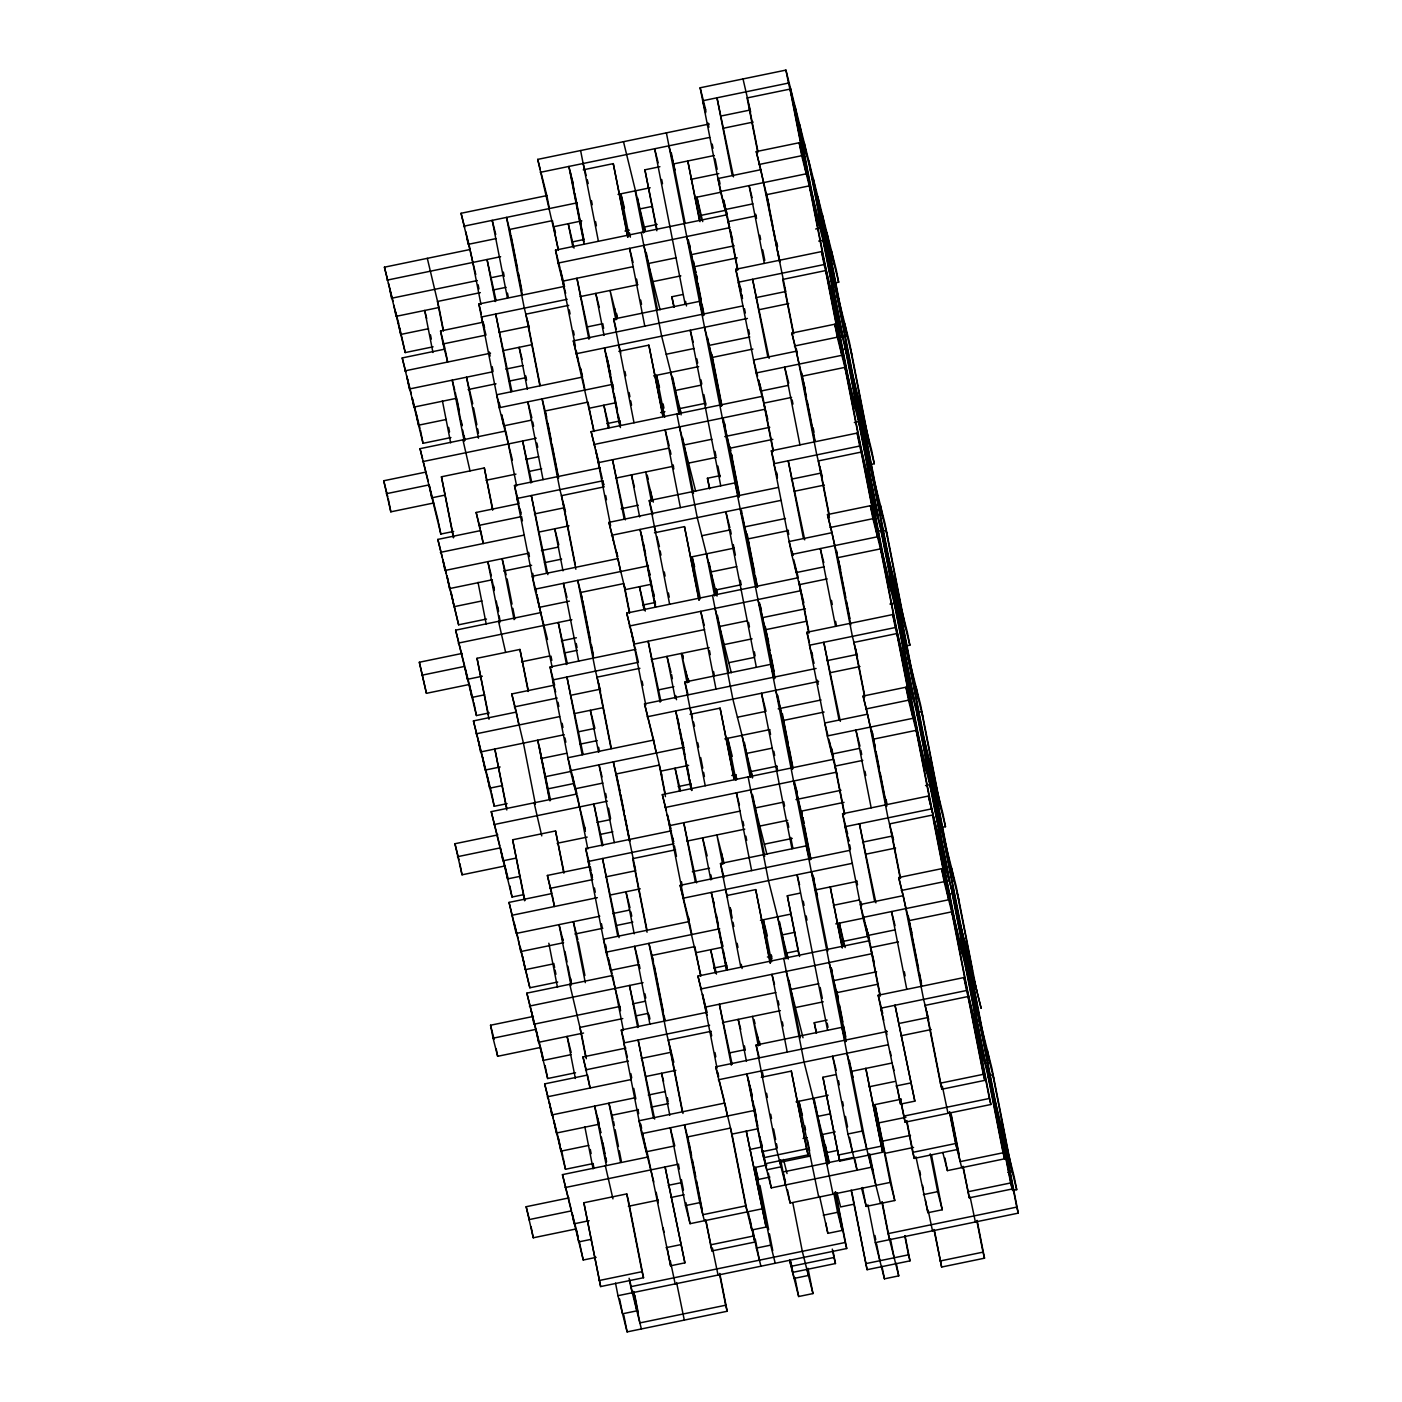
<?xml version="1.0" encoding="UTF-8"?>
<svg xmlns="http://www.w3.org/2000/svg" width="1402" height="1402" viewBox="0 0 1402 1402"><rect width="100%" height="100%" fill="white"/><g stroke="black" fill="none" stroke-linecap="round" stroke-linejoin="round"><path stroke-width="1.5" d="M726.254 210.545L727.077 214.751L555.525 250.134L558.066 263.085L729.618 227.702L720.488 191.496L700.141 87.783L785.926 70.1L836.135 269.254L838.676 282.205L834.383 283.099M838.676 282.205L788.467 83.069L702.682 100.751L705.732 112.826M722.258 115.77L750.14 110.022M558.487 249.784L537.72 159.39L709.272 124.007M723.169 128.283L753.189 122.079M540.261 172.341L709.675 137.414M583.25 169.835L613.27 163.631L627.991 236.938M656.855 230.769L644.902 169.817L659.904 166.715M672.785 164.069L714.231 155.517M768.962 204.78L756.274 151.591L799.158 142.741L849.367 341.895L869.713 445.591M475.786 274.529L461.065 213.279L546.85 195.597L549.391 208.547M758.815 164.542L801.699 155.71L851.908 354.846M463.606 226.248L577.273 202.799M618.019 194.405L650.178 187.763M690.923 179.368L718.805 173.62M755.731 297.697L785.751 291.511L760.83 169.695L717.947 178.545L725.062 209.599L752.927 203.851M720.488 191.496L806.273 173.813L803.732 160.844M496.063 238.603L468.18 244.351L466.726 236.938M553.948 226.668L581.83 220.903M639.733 208.968L652.596 206.322M695.48 197.472L721.224 192.162M433.095 346.82L405.231 352.568L384.428 267.186L470.196 249.486L465.639 231.383M386.97 280.155L500.619 256.706M573.523 241.67L584.248 239.462M624.994 231.05L629.288 230.173M657.17 224.425L644.289 227.071L645.113 231.277M700.054 215.575L725.78 210.265M755.976 215.926L728.094 221.674L737.592 270.025M477.311 280.558L391.526 298.258L389.703 288.987M492.312 277.473L503.038 275.248M480.343 292.632L437.459 301.483L443.242 330.907M493.224 289.969L506.087 287.322M562.623 281.189L633.389 266.608M648.407 263.506L676.29 257.758M691.291 254.656L734.192 245.806M815.666 228.999L819.96 228.123L817.419 215.154M443.523 330.627L438.984 307.511L396.1 316.361L393.909 305.25M512.413 460.031L499.217 407.737L478.871 304.024L564.655 286.341M737.224 257.88L694.34 266.73L703.822 315.082M818.715 241.074L823.009 240.198L838.273 317.974M567.197 299.292L481.412 316.992L485.986 335.096L443.085 343.946L440.543 330.977L483.445 322.127M580.06 296.646L637.963 284.711M652.964 281.609L680.846 275.861M428.539 328.716L400.657 334.465L398.115 321.496M764.721 407.193L756.099 372.985L735.752 269.289L821.519 251.589L871.746 450.743L874.287 463.712L869.994 464.588M568.721 305.338L525.82 314.188L539.84 385.655M874.287 463.712L824.078 264.557L738.293 282.24L742.359 298.346M498.849 332.449L528.869 326.245M673.889 307.283L671.838 296.768L682.546 294.56M450.901 437.564L423.018 443.312L402.216 357.931L445.117 349.08L440.543 330.977M634.019 422.773L613.673 319.06L699.44 301.377L702.998 315.45M587.666 326.824L602.685 323.722M404.775 370.899L490.542 353.199M503.406 350.553L531.393 344.769M594.097 431.273L573.33 340.879L742.727 305.934M758.762 309.772L788.783 303.568M575.871 353.83L747.424 318.447M492.961 371.74L409.331 389.002L406.79 376.034L411.347 394.137M505.824 369.094L522.981 365.554M618.843 351.324L648.863 345.137L663.181 416.324M468.128 389.563L496.01 383.815M508.873 381.169L526.03 377.629M666.213 354.25L694.095 348.502M709.097 345.4L749.842 337.006M456.789 398.256L413.888 407.106L412.083 397.835M814.807 441.385L802.032 376.209L791.885 333.08L834.768 324.23L884.977 523.384L905.324 627.097M580.796 368.673L582.461 377.085L496.676 394.768L499.725 406.843M704.54 327.297L712.146 357.475L752.892 349.063M794.426 346.031L837.309 337.199L887.519 536.353M499.217 407.737L612.867 384.288M653.612 375.894L698.652 366.605M838.045 337.864L842.322 336.971L821.975 233.258M446.344 419.461L418.462 425.209L415.921 412.241M841.077 349.922L845.371 349.045L860.635 426.821M756.099 372.985L841.866 355.302L839.325 342.333M531.656 420.092L503.791 425.84L501.601 414.729M589.559 408.157L615.303 402.847M675.343 390.457L701.07 385.147M453.687 531.411L440.824 534.057L420.022 448.675L505.807 430.975L516.602 485.986M802.032 376.209L844.915 367.377L860.18 445.153M788.537 385.34L760.655 391.088L758.482 379.977M422.563 461.644L536.23 438.195M606.996 423.597L619.859 420.95M660.605 412.538L664.898 411.662M705.644 403.25L679.9 408.56L681.144 414.869M602.299 478.783L591.136 431.623L762.688 396.24L764.861 407.351M433.726 502.985L390.825 511.835L383.727 480.763L424.473 472.369M791.587 397.414L763.704 403.163L773.185 451.514M593.677 444.574L765.229 409.191L767.77 419.251M453.389 537.755L441.437 476.785L484.321 467.953L492.856 509.715M525.785 459.4L538.648 456.737M386.269 493.732L429.152 484.882L438.283 521.088M485.933 480.308L515.954 474.121M528.817 471.475L541.698 468.811M598.233 462.678L668.999 448.097M684.018 444.995L711.883 439.247M724.764 436.583L769.786 427.312M444.574 495.186L431.693 497.85L429.152 484.882M547.499 639.522L534.828 589.226L514.481 485.513L600.249 467.83M772.835 439.369L729.951 448.219L739.432 496.571M854.326 422.563L858.62 421.687L873.867 499.462M603.806 484.812L602.807 480.798L517.023 498.481L521.088 514.569M615.671 478.135L673.573 466.2M688.575 463.098L716.457 457.35M803.872 602.755L791.709 554.473L771.363 450.778L857.13 433.078L907.339 632.232L909.88 645.2L905.604 646.077M486.512 619.053L458.629 624.801L437.827 539.419L480.711 530.569L483.269 543.538L476.154 512.466L519.038 503.616L514.481 485.513M604.315 486.827L561.431 495.677L575.871 569.247M909.88 645.2L859.671 446.046L773.904 463.729L777.444 477.819M478.695 525.435L521.579 516.584L522.42 520.79M534.46 513.938L564.48 507.734M709.5 488.772L707.432 478.257L720.313 475.593M669.63 604.262L649.284 500.549L735.051 482.866L738.609 496.939M621.139 508.751L638.278 505.211M791.324 479.186L821.362 473M440.368 552.388L524.015 535.126M539.016 532.041L569.037 525.838M650.896 584.336L625.169 589.646L608.924 522.368L778.338 487.423M794.373 491.261L824.394 485.057M611.482 535.319L780.879 500.391M528.572 553.229L444.942 570.491L442.752 559.38M541.435 550.583L558.592 547.043M654.454 532.813L684.474 526.626L699.195 599.916M503.739 571.052L531.621 565.304M544.484 562.658L561.641 559.118M701.824 535.739L729.688 529.991M744.707 526.889L785.453 518.495M492.4 579.745L449.499 588.595L446.958 575.626L458.629 624.801M840.674 569.773L827.478 514.569L870.379 505.719L920.588 704.873L940.935 808.586M788.485 530.552L747.757 538.964L757.238 587.315M830.037 527.538L872.92 518.687L923.129 717.842M534.828 589.226L648.478 565.795M691.361 556.944L734.262 548.094M481.938 600.95L454.073 606.698L451.532 593.729M876.688 531.411L880.982 530.534L896.246 608.31M881.718 531.2L885.994 530.307L901.258 608.082M791.709 554.473L877.477 536.791L874.936 523.822M569.405 601.143L539.384 607.329L536.843 594.36L552.195 667.475M710.954 571.946L736.681 566.636M489.298 712.899L476.435 715.546L455.632 630.164L541.417 612.481M824.148 566.829L796.266 572.577L794.811 565.181M458.174 643.132L571.841 619.684M642.607 605.086L655.47 602.439M741.237 584.739L715.511 590.049L716.334 594.255M555.665 692.045L552.633 679.97L638.401 662.287L626.729 613.112L798.281 577.729L793.725 559.626M484.742 694.779L471.878 697.442L469.32 684.474L426.436 693.324L419.338 662.252L462.222 653.402M827.198 578.903L799.315 584.652L808.796 633.003M629.27 626.063L800.84 590.698M489 719.244L477.03 658.292L519.932 649.441L528.466 691.204M561.378 640.889L576.397 637.787M421.879 675.221L464.763 666.371L455.632 630.164M521.544 661.797L549.426 656.048M564.428 652.964L577.291 650.3M633.844 644.184L704.61 629.586M719.612 626.484L747.494 620.736M762.513 617.634L805.396 608.801M482.323 676.237L467.304 679.339L465.131 668.228M585.142 829.055L570.439 770.714L550.092 667.001L635.86 649.319M806.29 621.314L765.545 629.708L775.043 678.06M889.937 604.052L894.213 603.175L909.477 680.951M651.282 659.623L709.167 647.689M724.186 644.587L752.068 638.839M837.45 776.2L827.303 735.962L806.956 632.267L892.741 614.567L942.95 813.721L945.491 826.689L941.215 827.566M535.389 804.1L523.437 743.13L511.765 693.955L554.649 685.105L550.092 667.001M639.925 668.316L597.042 677.166L611.062 748.633M945.491 826.689L895.282 627.535L809.515 645.218L814.071 663.321M514.306 706.923L557.19 698.073M572.209 694.989L600.091 689.223M728.742 662.69L754.486 657.38M507.103 803.644L494.24 806.29L473.438 720.908L516.322 712.058L518.863 725.027M705.224 785.751L684.877 682.038L770.662 664.355L774.219 678.428M658.887 689.802L673.889 686.7M826.935 660.675L856.955 654.489M475.979 733.877L559.608 716.615M574.627 713.53L602.597 707.765M661.797 775.148L644.534 703.857L816.087 668.474M829.984 672.75L860.004 666.546M647.076 716.825L818.628 681.442M564.182 734.736L480.553 751.98L477.994 739.012M579.184 731.634L594.203 728.532M690.064 714.301L720.085 708.115L734.385 779.319M580.095 744.147L597.252 740.606M737.417 717.228L765.299 711.48M778.163 708.834L821.064 699.984M500.128 766.982L485.11 770.084L482.568 757.115M540.874 758.587L566.601 753.277M875.269 747.248L863.089 696.058L905.972 687.208L956.199 886.362L976.546 990.075M656.206 753.032L653.665 740.063L567.898 757.746L577.011 793.97L491.243 811.653L512.045 897.035L522.771 894.827M824.096 712.058L783.35 720.453L792.849 768.804M865.63 709.026L908.531 700.176L958.74 899.33M570.439 770.714L684.088 747.284M724.834 738.872L769.873 729.583M502.547 785.541L489.666 788.187L487.493 777.076M545.431 776.69L571.157 771.38M548.48 788.748L574.207 783.455M917.311 712.689L921.605 711.795L936.869 789.589M827.303 735.962L913.088 718.28L910.546 705.311M602.878 783.07L574.995 788.818L572.454 775.849M688.645 765.387L660.78 771.135L665.319 794.251M746.547 753.435L772.292 748.125M859.759 748.317L831.877 754.083L829.704 742.955M493.784 824.621L607.434 801.173M678.2 786.575L691.081 783.928M731.809 775.516L736.103 774.64M776.848 766.228L751.121 771.538L752.348 777.847M673.503 841.761L662.34 794.601L833.892 759.218L844.687 814.229M520.352 876.285L507.471 878.931L504.93 865.963L462.047 874.813L454.931 843.741L497.833 834.891M862.791 760.392L834.926 766.14L844.407 814.492M664.881 807.57L836.433 772.187M524.611 900.732L512.641 839.78L555.543 830.93L564.06 872.692M596.989 822.378L609.852 819.732M457.473 856.71L500.374 847.86L507.98 878.038M557.155 843.285L587.175 837.099M600.038 834.453L612.902 831.789M669.455 825.673L740.221 811.075M755.222 807.973L783.105 802.224M795.968 799.578L841.007 790.29M515.778 858.164L502.915 860.828L500.374 847.86M620.245 1008.529L606.032 952.203L585.685 848.49L671.47 830.808M844.039 802.347L801.155 811.197L810.636 859.549M925.53 785.541L929.824 784.664L945.088 862.44M674.012 843.776L588.244 861.459L592.292 877.547M686.875 841.112L744.777 829.178M759.796 826.076L787.661 820.328M874.077 961.719L862.913 917.451L842.567 813.756L928.352 796.056L981.102 1008.178L928.352 796.056M552.3 895.405L554.473 906.516L547.376 875.444L590.26 866.611L590.978 870.309M675.536 849.805L632.653 858.655L647.076 932.225M930.893 809.024L845.108 826.707L848.666 840.797M549.917 888.412L592.801 879.562M605.664 876.916L635.684 870.73L613.322 761.864L619.947 790.483M764.353 844.179L792.235 838.431M557.716 982.031L529.851 987.779L509.049 902.397L551.932 893.547L547.376 875.444M740.834 967.24L720.488 863.527L806.273 845.844L809.304 857.919M692.343 871.729L709.5 868.188M862.545 842.164L892.566 835.978M511.59 915.366L597.357 897.666M610.238 895.019L640.258 888.833M700.912 975.739L680.145 885.345L849.559 850.401M865.595 854.239L895.615 848.052M682.686 898.314L852.101 863.369M599.793 916.225L516.146 933.469L509.049 902.397M612.656 913.561L629.813 910.021M727.813 895.352L755.696 889.604L770.417 962.911M574.943 934.03L602.825 928.282M615.688 925.635L632.845 922.095M798.877 954.639L787.328 895.773L800.192 893.109M815.21 890.025L856.657 881.472M563.604 942.722L520.72 951.572L518.53 940.462M911.896 932.751L898.7 877.547L941.583 868.697L991.792 1067.851L1012.139 1171.564L1007.863 1172.44M688.452 917.346L689.276 921.552L603.491 939.235L607.557 955.34M901.241 890.515L944.124 881.665L994.333 1080.819M606.032 952.203L719.699 928.772M760.445 920.36L790.465 914.174M833.349 905.324L859.075 900.014M553.159 963.928L525.277 969.676L522.736 956.707M928.685 1019.482L923.603 999.363L903.256 895.65L860.372 904.5L869.503 940.707L697.951 976.09L707.081 1015.206M947.91 894.388L952.186 893.512L967.45 971.288M862.913 917.451L948.698 899.769L946.157 886.8M638.488 964.558L610.606 970.307L608.065 957.356L612.113 973.444M696.373 952.624L722.118 947.314M782.158 934.924L795.022 932.277M835.767 923.865L863.65 918.117M575.521 1072.775L547.656 1078.524L526.854 993.142L612.621 975.459L623.417 1030.452M895.352 929.806L867.487 935.572L864.946 922.604M529.395 1006.11L643.045 982.662M713.811 968.063L726.674 965.417M767.42 957.023L771.713 956.129M797.44 950.819L786.732 953.027L787.556 957.233M842.479 941.531L868.206 936.221M540.541 1047.452L497.657 1056.302L493.083 1038.199L490.542 1025.23L533.426 1016.397M898.402 941.881L870.519 947.629L880.018 995.981M700.492 989.058L872.044 953.675M632.6 1003.867L645.463 1001.221M493.083 1038.199L535.985 1029.348L538.526 1042.317L583.547 1033.029M622.768 1018.588L579.885 1027.438L585.668 1056.863M635.649 1015.942L648.513 1013.278M705.048 1007.162L775.814 992.563M790.833 989.462L818.715 983.713M833.717 980.611L876.618 971.779M653.823 1181.974L641.643 1133.692L621.296 1029.997L707.081 1012.297L702.507 994.193L717.018 1068.114M877.512 984.292L836.766 992.686L846.247 1041.038M709.622 1025.265L623.837 1042.948L627.395 1057.038M722.486 1022.601L780.388 1010.667M795.407 1007.565L823.272 1001.817M570.965 1054.672L543.082 1060.42L540.909 1049.309M914.84 1101.148L895.019 1005.252L914.84 1101.148L900.54 1104.093L878.178 995.245L963.963 977.544L1014.172 1176.699L1016.713 1189.667L1012.419 1190.543M593.326 1163.52L565.462 1169.268L544.659 1083.886L587.543 1075.036L590.084 1088.005L582.969 1056.933L625.87 1048.1M711.147 1031.294L668.246 1040.144L682.283 1111.611M1016.713 1189.667L966.504 990.513L880.719 1008.213L883.768 1020.27M585.51 1069.901L628.411 1061.051M641.275 1058.405L671.295 1052.219M816.314 1033.239L814.264 1022.724L827.127 1020.078M861.617 1188.3L866.191 1206.403L894.774 1200.515L890.217 1182.412L790.132 1203.039L776.445 1148.729L756.099 1045.016L841.883 1027.333L845.424 1041.406M730.091 1052.779L745.11 1049.677M900.294 1023.215L928.177 1017.466M547.201 1096.855L630.83 1079.61M645.831 1076.508L675.869 1070.322M747.248 1211.889L731.984 1134.113L715.756 1066.834L887.308 1031.451M901.188 1035.727L931.226 1029.541M718.297 1079.803L887.711 1044.858M635.386 1097.713L551.757 1114.958L549.216 1101.99L553.282 1118.095M648.267 1095.05L665.407 1091.51M761.268 1077.279L791.306 1071.093L808.078 1154.898L765.194 1163.748L762.723 1151.13M612.709 1115.081L638.436 1109.771M651.299 1107.124L668.456 1103.584M882.612 1152.234L865.823 1068.412L882.612 1152.234L839.71 1161.084L822.939 1077.262L835.802 1074.615M850.804 1071.514L892.268 1062.961M641.643 1133.692L755.31 1110.261M796.038 1101.849L828.214 1095.225M868.96 1086.813L894.686 1081.503M588.77 1145.416L560.888 1151.165L558.346 1138.196M985.483 1063.592L989.777 1062.716L987.236 1049.747M895.983 1085.989L910.284 1083.045M940.392 1083.168L983.275 1074.335L984.8 1080.364L941.916 1089.214L940.392 1083.168L925.127 1005.392L968.028 996.542L983.275 1074.335M988.533 1075.667L992.826 1074.773L1008.073 1152.567M674.082 1146.047L646.217 1151.796L642.431 1132.536M731.984 1134.113L757.728 1128.803M817.769 1116.413L830.632 1113.766M873.516 1104.916L901.398 1099.168M596.13 1257.366L583.25 1260.012L562.447 1174.631L648.232 1156.948L670.594 1265.796L684.895 1262.851L665.074 1166.955L684.895 1262.851M903.589 1116.167L989.374 1098.467L990.881 1104.496L905.114 1122.196L900.294 1099.343M565.006 1187.599L678.656 1164.151M749.422 1149.57L762.285 1146.906M803.031 1138.512L807.324 1137.618M835.206 1131.87L822.326 1134.516L828.109 1163.958M878.09 1123.02L905.972 1117.271M750.946 1089.985L746.88 1073.897L762.145 1151.673L776.445 1148.729M836.223 1070.287L832.665 1056.214L847.93 1133.99L862.23 1131.046L880.474 1203.459M591.556 1239.263L578.693 1241.909L576.152 1228.941L533.268 1237.791L526.153 1206.719L569.037 1197.886M808.078 1154.898L806.553 1148.869L763.669 1157.719L748.405 1079.943M583.863 1202.758L626.747 1193.908L628.271 1199.937L643.536 1277.73L600.634 1286.563L583.863 1202.758L600.634 1286.563M668.211 1185.356L681.074 1182.71M753.978 1167.673L766.859 1165.009M779.722 1162.363L809.743 1156.159M826.9 1152.637L837.625 1150.411M882.647 1141.123L910.529 1135.375M838.186 1155.038L881.087 1146.205M528.694 1219.687L571.578 1210.837M853.8 1157.386L783.035 1171.984L785.558 1182.044M628.359 1206.281L658.379 1200.077M671.243 1197.431L684.123 1194.767M757.027 1179.73L769.891 1177.084M885.696 1153.198L913.578 1147.449M906.533 1120.829L912.72 1152.374L955.603 1143.524L961.702 1167.656M589.138 1220.704L574.119 1223.806L571.946 1212.695M674.8 1145.907L670.244 1127.804L685.49 1205.58L699.791 1202.636L704.365 1220.739M762.145 1151.673L771.275 1187.897L871.343 1167.253L868.802 1154.284L873.376 1172.387M912.72 1152.374L914.244 1158.402L957.128 1149.552L949.697 1111.716M745.724 1205.86L702.84 1214.71L687.576 1136.917L730.46 1128.067L745.724 1205.86L751.805 1229.992L766.105 1227.048L746.285 1131.169L766.105 1227.048M942.827 1152.514L947.402 1170.617L1004.586 1158.823L1003.061 1152.777L960.177 1161.627L950.679 1113.276M685.49 1205.58L690.064 1223.683L761.549 1208.945M853.45 1204.283L840.587 1206.947L837.047 1192.857M666.038 1247.692L680.338 1244.731M823.289 1215.254L837.59 1212.309L842.164 1230.413L827.863 1233.357L819.592 1196.327M923.375 1194.609L937.658 1191.665L942.232 1209.768L927.931 1212.712L915.944 1156.773M710.446 1244.871L753.33 1236.038L754.854 1242.067L711.971 1250.917L705.504 1219.652M967.783 1191.805L1010.667 1182.955L1012.191 1188.984L969.308 1197.834L962.823 1166.569M599.127 1280.534L642.011 1271.684L643.536 1277.73M752.664 1229.186L756.379 1248.095L770.679 1245.151L775.236 1263.255M629.112 1278.291L630.76 1286.703L845.196 1242.487L846.72 1248.516L617.984 1295.693L615.513 1283.075M881.893 1202.092L888.079 1233.637L1016.748 1207.104L1018.273 1213.133L875.321 1242.61L867.891 1204.774M790.518 1261.87L792.586 1272.385L835.469 1263.535L833.945 1257.489L791.061 1266.339L789.817 1260.03M865.577 1263.675L908.478 1254.825L909.986 1260.854L867.102 1269.704L851.154 1190.088M617.984 1295.693L627.115 1331.9L727.182 1311.256L725.658 1305.227L639.89 1322.91L633.704 1291.382M940.111 1260.994L982.995 1252.144L984.519 1258.19L941.636 1267.04L933.925 1229.466M789.536 1260.31L798.667 1296.517L812.967 1293.573L808.008 1268.337M875.321 1242.61L884.434 1278.834L898.735 1275.873L896.264 1263.272M750.648 112.02L743.025 78.95M756.274 151.591L760.83 169.695M791.885 333.08L796.949 353.199M803.048 380.24L805.063 388.284M752.12 197.664L749.089 185.607L764.335 263.383M822.361 477.013L816.788 454.896L796.441 351.183L753.557 360.034L757.606 376.122M827.478 514.569L832.052 532.672L789.168 541.523L792.708 555.595M788.748 383.184L784.682 367.096L799.946 444.872M857.463 656.504L852.398 636.385L832.42 534.53M863.089 696.058L867.155 712.146M871.711 730.249L872.727 734.28M823.85 562.658L820.293 548.585L835.557 626.361M893.582 839.991L888.009 817.874L867.663 714.161L824.762 723.011L827.811 735.069M700.141 87.783L705.714 109.917M898.7 877.547L903.256 895.65M723.52 200.661L727.077 214.751M732.668 239.777L730.127 229.718L737.873 269.745M859.969 746.162L855.903 730.074L871.168 807.85M735.752 269.289L740.817 289.39M947.997 1113.346L942.354 1086.287M975.389 1221.983L970.149 1197.028M758.622 380.135L762.18 394.225M895.054 925.635L891.514 911.563L906.779 989.339M771.363 450.778L774.395 462.835M806.956 632.267L809.497 642.326M828.827 739.099L833.384 757.203M842.567 813.756L847.649 833.875M668.929 145.808L675.01 169.957M688.242 239.689L690.275 247.733M878.178 995.245L882.734 1013.348M686.735 236.552L695.865 272.759L695.129 269.061M696.373 274.774L697.39 278.805M932.505 1230.816L928.089 1210.066M723.344 419.163L725.377 427.207M658.186 162.842L654.629 148.752L685.157 304.322M722.345 418.041L730.46 450.235M732.475 458.279L731.458 454.248L739.31 494.187M740.133 508.786L749.264 544.992M759.463 602.667L761.479 610.711M693.289 342.316L690.24 330.241L720.751 485.811M757.939 599.53L768.594 641.783M644.902 169.817L656.732 228.403M775.744 690.275L783.858 722.468M794.566 782.141L797.09 792.2M671.838 296.768L674.187 307.003M729.899 527.835L725.85 511.73L756.361 667.299M793.55 781.019L802.172 815.228M804.205 823.272L802.68 817.226L803.504 821.432M812.862 874.901L813.879 878.914M811.355 871.764L817.436 895.913M832.192 971.674L831.176 967.66L845.686 1041.581M645.306 231.102L623.487 141.69M707.432 478.257L709.78 488.492M766.018 711.34L761.444 693.236L791.972 848.788M829.16 962.508L838.291 998.732L836.836 991.319M643.833 245.403L660.079 309.772M846.966 1053.253L853.047 1077.402M680.916 412.591L661.639 336.147L641.292 232.434M888.079 1233.637L898.735 1275.873M799.596 884.785L797.055 874.725L827.583 1030.277M624.416 207.899L620.876 193.809L629.112 235.851M679.444 426.891L695.672 491.261M716.001 589.155L717.018 593.186M633.091 262.437L629.551 248.347L644.797 326.123M717.035 596.095L697.25 517.636L676.903 413.923M659.518 387.373L656.486 375.298L664.723 417.34M847.93 1133.99L857.06 1170.197L854.992 1159.682M715.055 608.38L731.283 672.75M787.328 895.773L799.578 956.462M669.21 445.924L665.144 429.836L680.408 507.612M752.646 777.584L732.86 699.125L712.514 595.412M814.264 1022.724L816.612 1032.959M694.621 566.846L692.08 556.787L700.334 598.829M750.666 789.869L766.894 854.239M822.939 1077.262L839.71 1161.084M704.312 625.415L700.755 611.325L716.019 689.118M788.239 959.073L768.471 880.614L748.125 776.901M583.144 163.508L586.194 175.565M587.21 179.596L588.227 183.609M732.265 756.379L727.691 738.276L735.945 780.336M786.277 971.358L803.013 1037.743M617.178 318.622L610.08 290.459L615.864 319.884M814.212 1099.431L815.228 1103.462M739.415 804.888L736.365 792.813L751.63 870.607M829.423 1162.679L804.065 1062.103L783.718 958.39M613.673 319.06L616.197 329.12M618.755 344.997L620.788 353.041M833.033 1194.206L813.195 1098.309M767.35 935.87L763.301 919.765L771.556 961.825M647.198 475.068L648.215 479.098M572.91 182.54L568.861 166.452L584.108 244.228M653.297 502.126L645.691 471.948L651.457 501.373M774.517 984.362L771.976 974.302L787.241 1052.096M649.284 500.549L652.824 514.639M599.337 307.476L595.78 293.404L604.034 335.446M654.366 526.486L655.891 532.515M656.907 536.545L659.431 546.605M802.452 1115.344L798.912 1101.271L818.733 1197.15M682.301 654.559L683.317 658.572L682.599 654.874M609.029 366.045L604.455 347.941L619.719 425.717M688.4 681.6L681.302 653.437L687.068 682.862M684.877 682.038L687.926 694.113M634.44 486.967L631.391 474.892L639.645 516.935M689.977 707.975L692.5 718.034M693.517 722.048L694.533 726.078M642.607 539.49L640.066 529.43L655.33 607.206M724.01 863.089L716.895 834.926L722.678 864.351M720.488 863.527L724.045 877.617M671.05 672.469L667.001 656.381L675.256 698.424M725.57 889.464L727.603 897.508M731.161 911.58L730.144 907.567L732.212 918.082M537.72 159.39L540.261 169.449M541.26 173.462L546.85 195.597M554.456 228.666L555.472 232.697M754.031 1019.552L755.03 1023.565M679.216 725.009L675.676 710.919L690.941 788.695M759.604 1044.578L752.506 1016.415L758.289 1045.839M756.099 1045.016L759.148 1057.09M555.525 250.134L560.081 268.238M560.59 270.235L564.147 284.326M558.066 263.085L565.672 293.263M707.169 855.974L702.612 837.87L710.849 879.913M761.181 1070.953L762.706 1076.981M783.508 1159.454L787.048 1173.544M573.33 340.879L582.461 377.085M812.967 1293.573L802.312 1251.32L792.831 1202.969M714.319 904.483L711.287 892.408L726.534 970.184M591.136 431.623L595.184 447.711M599.25 463.799L595.692 449.727L610.606 525.75M740.747 1029.418L738.206 1019.359L746.46 1061.402M608.924 522.368L617.546 556.559M626.729 613.112L634.335 643.29M644.534 703.857L653.665 740.063M662.34 794.601L666.406 810.689M667.405 814.72L670.962 828.792M758.464 1179.432L755.415 1167.375L770.679 1245.151M680.145 885.345L689.276 921.552M510.556 233.486L506.508 217.398L524.295 308.142L529.378 328.261M697.951 976.09L701.491 990.163M715.756 1066.834L718.28 1076.894M719.296 1080.907L724.378 1101.026M756.379 1248.095L760.935 1266.199M546.675 416.99L542.101 398.887L559.906 489.631L565.497 511.765M495.747 234.432L492.207 220.342L507.471 298.135M522.175 359.368L519.143 347.31L527.38 389.353M582.286 598.479L577.712 580.375L595.517 671.12L600.582 691.239M531.866 417.936L527.818 401.848L543.065 479.624M558.802 544.887L554.736 528.799L562.991 570.842M566.969 597.41L563.411 583.337L578.675 661.113M594.921 728.392L590.347 710.288L598.601 752.331M653.49 961.474L648.933 943.353L666.739 1034.098L673.836 1062.26M461.065 213.279L464.623 227.369M602.071 776.883L599.022 764.826L614.286 842.602M478.871 304.024L481.412 314.083M630.024 907.865L625.958 891.777L634.212 933.82M688.592 1140.948L684.544 1124.86L699.791 1202.636M501.741 414.887L505.298 428.977M718.052 1275.049L712.409 1247.99M638.681 962.403L634.633 946.315L649.897 1024.091M663.602 1081.31L661.569 1073.266L669.805 1115.309M536.335 592.363L532.287 576.257L618.054 558.574L620.595 571.543M585.685 848.49L589.751 864.596M621.296 1029.997L624.346 1042.054M438.984 307.511L427.312 258.336M506.175 574.785L502.126 558.697L514.078 619.649M443.085 343.946L447.659 362.049L445.468 350.938M454.756 390.212L452.215 380.152L464.185 441.122M648.232 1156.948L639.102 1120.741L724.887 1103.041L727.428 1116.01M470.02 470.897L462.923 439.825M675.168 1283.899L670.349 1261.046M684.299 1320.106L676.588 1282.532M476.154 512.466L480.22 528.554M426.716 318.499L424.683 310.455L432.938 352.498M491.383 575.731L487.826 561.641L499.795 622.611M505.631 652.386L498.516 621.314M577.904 939.778L573.33 921.675L585.3 982.644M511.765 693.955L516.322 712.058M541.75 835.89L534.127 802.803M613.007 1119.252L608.941 1103.164L620.49 1162.03M563.096 940.707L559.048 924.619L571 985.588M441.437 476.785L453.67 537.492M580.901 1031.451L569.738 984.292M384.428 267.186L387.46 279.261M388.477 283.274L393.051 301.377M395.574 311.437L398.624 323.511M399.64 327.525L405.231 352.568M582.969 1056.933L586.527 1071.023M402.216 357.931L405.774 372.003M412.363 398.168L419.969 428.329M477.03 658.292L488.457 714.775M612.954 1198.868L605.349 1165.781M420.022 448.675L422.563 458.734M423.579 462.748L428.136 480.851M630.76 1286.703L641.397 1328.956M571.175 1052.516L567.109 1036.411L575.363 1078.471M437.827 539.419L442.401 557.523M442.909 559.538L446.449 573.611M512.641 839.78L524.891 900.47M465.271 668.386L473.385 700.562M473.438 720.908L491.191 791.324M491.243 811.653L499.866 845.844M514.113 922.516L518.179 938.604M520.195 946.648L529.851 987.779M526.854 993.142L543.082 1057.511M544.659 1083.886L548.708 1099.974M559.871 1144.242L553.772 1120.093L556.331 1133.061L599.215 1124.211L594.641 1106.108L606.19 1164.974M560.888 1148.256L562.903 1156.299M562.447 1174.631L571.07 1208.839M572.086 1212.853L578.185 1237.002M579.184 1241.015L583.25 1260.012M383.727 480.763L387.776 496.851M419.338 662.252L426.436 693.324M454.931 843.741L458.997 859.847M490.542 1025.23L494.1 1039.32M526.153 1206.719L529.202 1218.794M831.561 251.151L834.102 264.102M850.401 348.818L865.647 426.594M957.216 893.284L972.48 971.078M827.005 233.047L829.546 245.998M844.81 323.792L847.351 336.743M862.616 414.536L865.157 427.487M880.421 505.281L882.962 518.232M898.209 596.025L900.767 608.976M916.014 686.77L918.555 699.738M933.82 777.514L936.361 790.483M951.625 868.259L954.166 881.227M969.43 959.003L971.972 971.972M1005.041 1140.492L1007.582 1153.46M822.431 214.944L842.777 318.64M858.042 396.433L878.388 500.128M893.652 577.922L913.999 681.617M929.263 759.411L949.61 863.124M964.874 940.9L985.22 1044.613M1000.467 1122.389L1018.273 1213.133M823.465 221.866L838.711 299.642M859.058 403.355L874.322 481.131M894.669 584.844L909.933 662.62M930.28 766.333L945.544 844.109M965.89 947.822L981.155 1025.598M1001.501 1129.311L1016.748 1207.104M817.874 196.823L820.415 209.792M835.68 287.585L856.026 391.281M871.29 469.074L891.637 572.77M906.884 650.563L927.23 754.258M942.494 832.052L962.841 935.747M978.105 1013.541L998.452 1117.254M818.891 203.763L834.155 281.539M836.696 294.508L851.96 372.284M854.501 385.252L869.766 463.028M872.307 475.997L887.571 553.772M890.112 566.741L905.377 644.517M907.918 657.485L923.164 735.261M925.723 748.23L940.97 826.006M943.511 838.974L958.775 916.75M961.316 929.719L976.581 1007.495M979.122 1020.463L994.386 1098.239M996.927 1111.208L1012.191 1188.984M817.366 197.717L832.63 275.511M852.977 379.223L868.241 456.999M888.588 560.712L903.852 638.488M924.198 742.201L939.463 819.977M959.809 923.69L975.056 1001.466M995.402 1105.179L1010.667 1182.955M813.3 178.72L815.859 191.688M831.106 269.464L833.647 282.433M848.911 360.209L851.452 373.177M866.716 450.971L869.258 463.922M884.522 541.715L887.063 554.666M902.327 632.46L904.868 645.411M920.133 723.204L922.674 736.155M937.938 813.949L940.479 826.9M955.743 904.693L958.285 917.644M973.531 995.438L976.09 1008.388M991.337 1086.182L993.895 1099.133M808.744 160.617L829.09 264.33M844.355 342.106L864.701 445.818M879.965 523.594L900.312 627.307M915.559 705.101L935.905 808.796M951.169 886.59L971.516 990.285M986.78 1068.079L1004.586 1158.823M809.76 167.557L825.024 245.332M827.566 258.301L842.83 336.077M863.176 439.79L878.441 517.566M898.787 621.279L914.051 699.055M916.593 712.023L931.839 789.799M934.398 802.768L949.645 880.544M969.991 984.257L985.256 1062.033M987.797 1075.001L1003.061 1152.777M826.041 252.255L841.305 330.048M861.652 433.744L876.916 511.537M897.262 615.25L912.527 693.026M932.873 796.739L948.12 874.515M968.484 978.228L983.731 1056.004M804.187 142.513L806.728 155.482M857.586 414.747L877.932 518.46M893.197 596.236L913.543 699.948M928.807 777.742L949.154 881.437M964.418 959.231L984.765 1062.926M965.435 966.153L980.699 1043.929M799.613 124.41L802.154 137.378M835.224 305.899L837.765 318.867M853.029 396.643L855.57 409.612M870.835 487.388L873.376 500.356M888.64 578.132L891.181 591.101M906.428 668.877L908.987 681.845M924.233 759.621L926.775 772.59M942.039 850.366L944.58 863.334M959.844 941.128L962.385 954.079M977.65 1031.872L980.191 1044.823M795.057 106.307L815.403 210.02M830.65 287.796L850.996 391.509M866.261 469.284L886.607 572.997M901.872 650.773L922.218 754.486M937.482 832.262L957.829 935.975M973.093 1013.751L990.881 1104.496M796.073 113.247L811.337 191.023M831.684 294.735L846.931 372.511M867.277 476.224L882.541 554M902.888 657.713L918.152 735.489M938.499 839.202L953.763 916.978M974.11 1020.691L989.374 1098.467M790.483 88.203L793.024 101.172M808.288 178.948L828.635 282.661M843.899 360.437L864.245 464.15M879.51 541.926L899.856 645.639M915.103 723.414L935.449 827.127M950.714 904.903L971.06 1008.616M791.499 95.126L806.763 172.919M824.569 263.664L809.304 185.87L766.421 194.72L779.617 261.999M827.11 276.615L842.374 354.408M862.721 458.121L877.985 535.897M895.79 626.641L880.526 548.865L837.642 557.698L850.839 624.977M898.332 639.61L913.596 717.386M931.384 808.13L916.137 730.354L873.236 739.187L886.432 806.465M933.942 821.099L949.189 898.875M966.994 989.619L951.73 911.843L908.846 920.676L921.64 985.851M969.536 1002.588L984.8 1080.364M805.239 166.873L789.992 89.097L747.091 97.947L757.816 152.608M840.85 348.362L825.585 270.586L782.702 279.436L793.006 331.994M876.46 529.868L861.196 452.075L818.312 460.925L829.441 517.688M912.071 711.357L896.807 633.564L853.923 642.414L864.648 697.074M947.682 892.846L932.418 815.053L889.516 823.903L900.242 878.563M785.926 70.1L788.467 83.069M821.519 251.589L824.078 264.557M857.13 433.078L859.671 446.046M892.741 614.567L895.282 627.535M963.963 977.544L966.504 990.513M799.158 142.741L801.699 155.71M834.768 324.23L837.309 337.199M870.379 505.719L872.92 518.687M905.972 687.208L908.531 700.176M941.583 868.697L944.124 881.665M977.089 1220.353L984.519 1258.19M976.808 1220.616L982.995 1252.144M963.121 1166.306L969.308 1197.834M951.38 1115.116L959.213 1155.055M949.417 1111.996L955.603 1143.524M776.761 242.266L777.584 246.472M813.195 427.96L814.019 432.166M886.064 799.35L886.888 803.539M766.491 193.353L772.888 225.985M773.711 230.191L777.023 247.015M777.847 251.203L779.898 261.718M801.734 372.985L806.43 396.959M807.254 401.165L815.105 441.104M836.608 550.776L837.345 554.473M838.063 558.189L838.799 561.887M839.15 563.744L845.756 597.375M846.58 601.581L849.875 618.405M872.219 732.265L874.76 745.233M876.005 751.542L879.299 768.349M880.123 772.555L886.73 806.185M908.198 915.611L910.371 926.722M910.792 928.825L918.625 968.764M919.449 972.97L921.5 983.485M748.615 103.976L757.693 150.224M784.629 287.568L793.707 333.816M819.837 466.954L829.318 515.305M855.448 648.443L864.508 694.691M891.041 829.931L900.54 878.283M926.652 1011.42L941.916 1089.214M796.318 348.8L797.142 353.006M944.93 1157.999L947.402 1170.617M755.713 214.226L756.537 218.414M759.831 235.238L760.655 239.444M762.723 249.959L764.791 260.474M792.148 399.92L792.971 404.109M831.456 600.319L832.28 604.525M835.592 621.349L836.416 625.555M860.881 750.28L861.704 754.486M864.999 771.31L865.823 775.499M904.325 971.709L905.149 975.915M931.506 1155.108L942.232 1209.768M930.245 1153.828L937.658 1191.665M733.509 176.88L716.983 97.807L732.247 175.583M769.12 358.369L752.594 279.296L767.858 357.072M804.73 539.858L788.204 460.785L803.451 538.561M840.324 721.347L823.798 642.274L839.062 720.05M875.935 902.835L859.408 823.763L874.673 901.556M934.608 1231.289L941.636 1267.04M919.677 1170.67L920.518 1174.876M922.569 1185.391L923.392 1189.597M925.46 1200.112L927.931 1212.712M906.814 1120.566L914.244 1158.402M727.445 216.591L729.618 227.702M765.229 409.191L773.063 449.148M799.017 581.427L809.077 632.74M831.842 748.703L833.489 757.115M867.856 932.295L880.298 995.718M900.575 1099.063L905.114 1122.196M723.905 200.293L725.553 208.705M759.919 383.903L760.743 388.091M866.751 928.369L867.978 934.678M705.066 107.744L705.802 111.459M708.08 123.061L708.904 127.267M712.198 144.091L713.022 148.297M715.09 158.794L717.158 169.309M719.208 179.824L720.032 184.03M740.309 287.392L741.045 291.09M741.763 294.788L742.499 298.503M744.515 308.755L745.338 312.961M748.633 329.785L749.457 333.991M776.655 472.579L777.374 476.277M787.959 530.184L788.783 534.39M792.077 551.214L792.901 555.42M811.898 652.21L812.617 655.926M817.366 680.145L818.19 684.351M848.228 837.415L848.946 841.112M849.682 844.828L850.506 849.016M856.692 880.561L857.516 884.767M860.81 901.574L861.634 905.78M863.702 916.295L864.526 920.501M886.117 1030.523L886.94 1034.711M890.235 1051.535L891.059 1055.741M893.127 1066.256L893.95 1070.462M897.245 1087.269L900.54 1104.093M905.044 1235.635L909.986 1260.854M904.763 1235.898L908.478 1254.825M702.717 221.586L696.917 197.174L701.456 220.307M845.143 947.542L839.342 923.129L843.881 946.262M894.774 1200.515L874.953 1104.618L890.217 1182.412M700.036 221.656L687.786 160.967L699.335 219.834M842.462 947.612L830.212 886.923L842.181 947.892M890.463 1238.86L894.178 1257.769M882.191 1201.829L889.604 1239.666M869.731 1153.828L875.917 1185.356M693.675 261.648L694.411 265.364M696.268 274.862L697.092 279.068M697.916 283.274L701.228 300.098M702.052 304.304L704.102 314.802M711.848 354.25L721.907 405.546M730.021 446.852L730.74 450.55M747.091 533.882L754.626 572.331M755.38 576.187L757.518 587.035M765.264 626.484L769.961 650.458M770.785 654.664L774.079 671.488M782.334 713.53L788.169 743.305M788.94 747.161L792.708 766.438M801.593 811.67L802.312 815.386M804.327 825.638L810.934 859.286M839.518 1005.024L842.83 1021.848M843.653 1026.054L845.704 1036.569M712.146 357.475L721.627 405.826M671.313 152.8L685.035 222.778M689.171 243.79L703.261 315.625M707.642 338.005L721.066 406.37M724.361 423.194L738.854 497.114M741.43 510.223L742.166 513.938M742.517 515.778L756.256 585.756M759.972 604.683L774.465 678.603M777.777 695.427L792.27 769.347M795.986 788.274L810.005 859.741M813.37 876.916L827.881 950.836M849.349 1060.245L866.787 1149.149M666.388 132.839L862.23 1131.046M881.963 1266.216L884.434 1278.834M874.936 1235.495L875.759 1239.701M876.583 1243.907L879.878 1260.713M862.475 1187.494L866.191 1206.403M661.674 179.474L662.498 183.68M685.596 301.395L686.489 305.951M696.864 358.859L697.688 363.065M700.982 379.889L701.806 384.095M703.874 394.593L705.942 405.108M715.02 451.356L715.914 455.913M717.894 466.077L720.032 476.943M730.407 529.851L731.231 534.039M733.299 544.554L735.367 555.069M740.309 580.288L741.132 584.494M748.563 622.348L749.457 626.887M754.329 651.772L755.152 655.978M769.733 730.249L770.557 734.455M773.851 751.279L774.675 755.485M776.743 765.983L777.567 770.189M783.753 801.734L784.577 805.94M787.871 822.746L788.765 827.303M790.763 837.467L792.901 848.333M803.276 901.223L804.1 905.429M806.168 915.944L806.991 920.15M820.188 987.429L822.308 998.277M827.198 1023.162L828.021 1027.368M838.466 1080.627L839.29 1084.833M842.584 1101.639L843.408 1105.845M845.476 1116.36L847.544 1126.875M849.594 1137.372L852.486 1152.093M851.838 1191.928L867.102 1269.704M835.592 1191.753L846.72 1248.516M835.294 1192.033L845.196 1242.487M716.299 588.893L717.123 593.099M825.445 1145.224L828.95 1163.134M834.733 1192.576L842.164 1230.413M833.875 1193.382L837.59 1212.309M637.559 197.857L644.272 232.101M672.802 377.488L679.882 413.59M709.132 562.693L715.476 595.079M744.374 742.324L751.086 776.568M779.617 921.973L786.697 958.057M815.578 1105.302L827.25 1164.764M635.159 190.865L643.413 232.907M670.769 372.354L679.024 414.396M706.38 553.843L714.634 595.885M741.991 735.331L750.245 777.374M777.602 916.82L785.839 958.863M646.234 252.395L657.485 309.754M682.564 437.582L693.499 493.346M717.438 615.373L728.689 672.732M752.681 795.004L764.721 856.324M789.011 980.208L800.314 1037.813M832.998 1250.917L835.469 1263.535M832.297 1249.094L833.945 1257.489M825.796 1222.842L827.863 1233.357M629.568 232.942L630.392 237.148M663.111 403.916L663.935 408.122M735.962 775.306L736.786 779.512M771.17 954.692L771.994 958.898M804.713 1125.666L805.537 1129.872M807.587 1140.387L809.655 1150.902M636.578 279.068L637.402 283.274M640.714 300.081L641.538 304.287M670.121 450.042L670.962 454.248M673.013 464.763L673.836 468.969M709.447 650.458L710.271 654.664M713.565 671.47L714.389 675.676M742.99 821.432L743.814 825.638M745.882 836.153L746.705 840.359M778.18 1000.818L779.004 1005.024M782.316 1021.848L783.14 1026.054M613.27 163.631L627.693 237.218M648.863 345.137L662.901 416.604M684.474 526.626L698.915 600.196M720.085 708.115L734.105 779.582M755.696 889.604L770.119 963.174M791.306 1071.093L806.553 1148.869M807.166 1269.16L808.393 1275.469L794.093 1278.414L790.798 1261.59M616.67 313.697L617.388 317.413M688.242 678.533L688.978 682.231M759.463 1041.511L760.182 1045.209M614.654 308.563L616.705 319.078M650.248 490.052L652.316 500.567M685.858 671.54L687.926 682.055M721.469 853.029L723.537 863.544M757.08 1034.518L759.13 1045.033M787.591 1190.088L790.132 1203.039M780.616 1159.717L785.576 1184.935M591.434 200.521L592.257 204.727M595.552 221.551L596.376 225.757M624.977 371.512L625.8 375.701M629.095 392.525L629.919 396.731M630.742 400.937L631.566 405.143M660.167 550.898L660.99 555.104M664.285 571.911L665.109 576.117M668.421 592.941L669.245 597.147M697.828 742.885L698.652 747.091M700.72 757.606L702.788 768.121M703.611 772.327L704.435 776.533M733.036 922.288L733.859 926.477M737.154 943.301L737.978 947.507M741.272 964.331L742.096 968.537M762.478 1072.39L763.214 1076.088M766.579 1093.262L767.402 1097.468M770.697 1114.275L771.521 1118.481M773.589 1128.996L775.639 1139.511M776.48 1143.717L777.304 1147.923M779.775 1160.523L781.002 1166.832L766.719 1169.794L763.003 1150.867M580.603 150.54L598.409 241.284M794.952 1277.59L798.667 1296.517M602.825 324.125L603.649 328.331M671.558 674.485L672.382 678.691M675.694 695.515L676.518 699.721M710.884 874.901L711.708 879.107M744.427 1045.874L745.251 1050.08M768.384 1173.176L771.275 1187.897M580.428 220.289L581.252 224.495M609.852 370.251L610.676 374.457M612.744 384.972L613.568 389.16M619.754 420.705L620.578 424.911M649.161 570.667L649.985 574.855M653.297 591.679L654.121 595.885M682.721 741.64L683.545 745.846M722.03 942.039L722.854 946.245M726.148 963.069L726.99 967.275M751.454 1092L752.278 1096.206M754.346 1106.721L756.397 1117.236M761.356 1142.455L762.18 1146.661M571.893 178.527L573.961 189.025M574.785 193.231L583.863 239.479M607.504 360.016L613.27 389.441M614.094 393.647L617.406 410.471M618.229 414.659L620.28 425.174M643.518 543.608L645.586 554.105M647.654 564.62L649.704 575.135M650.528 579.341L653.84 596.148M654.664 600.354L655.488 604.56M679.952 729.303L684.895 754.521M686.962 765.036L689.03 775.551M689.854 779.757L691.922 790.255M716.387 914.998L718.455 925.495M719.279 929.701L722.573 946.525M723.397 950.731L727.112 969.641M749.93 1085.972L751.998 1096.487M752.821 1100.693L757.763 1125.911M759.831 1136.426L761.899 1146.941M570.369 172.481L583.986 241.863M605.979 353.97L620.42 427.557M641.59 535.459L655.61 606.943M677.201 716.948L691.624 790.535M712.794 898.437L726.832 969.921M759.972 1185.479L768.647 1229.624M769.47 1233.83L772.765 1250.637M574.049 248.119L568.248 223.707L572.787 246.84M609.239 427.505L603.859 405.196L608.398 428.329M645.27 611.097L639.47 586.684L644.009 609.817M680.461 790.483L675.063 768.173L679.602 791.306M716.475 974.075L710.674 949.68L715.213 972.795M589.734 338.39L576.923 278.244L588.893 339.214M625.345 519.879L612.534 459.733L624.083 518.6M660.955 701.368L648.145 641.222L660.097 702.192M696.566 882.874L683.738 822.711L695.287 881.578M732.159 1064.363L719.349 1004.2L731.318 1065.169M755.292 1239.14L759.428 1260.17M752.383 1229.449L754.854 1242.067M750.035 1219.214L753.33 1236.038M748.51 1213.186L751.805 1229.992M624.433 585.931L629.708 612.762M558.206 250.064L552.441 220.622L509.539 229.472L522.333 294.648M593.817 431.553L588.034 402.111L545.15 410.961L558.346 478.24M629.428 613.042L623.645 583.6L580.761 592.45L593.537 657.626M665.442 796.634L659.255 765.089L616.372 773.939L629.568 841.218M700.632 976.02L694.866 946.578L651.965 955.428L664.758 1020.603M569.247 309.807L570.088 314.013M573.383 330.837L574.207 335.043M582.811 378.926L585.002 390.054M602.807 480.798L603.631 484.987M605.682 495.502L606.505 499.708M616.827 552.265L617.651 556.471M642.116 681.197L642.94 685.403M672.925 838.221L673.643 841.919M674.432 845.879L676.483 856.377M681.442 881.613L682.266 885.819M689.644 923.41L691.817 934.521M710.867 1031.574L711.69 1035.78M714.985 1052.587L715.809 1056.793M560.45 270.078L575.416 346.364M576.24 350.57L577.887 358.982M612.674 536.265L613.498 540.471M631.303 631.215L645.796 705.136M667.264 814.562L683.475 897.14M717.842 1072.32L718.665 1076.526M719.752 1273.419L727.182 1311.256M719.471 1273.699L725.658 1305.227M706.187 1221.475L711.971 1250.917M511.064 235.501L517.671 269.149M518.495 273.337L521.789 290.161M547.902 423.299L551.214 440.123M552.038 444.329L558.627 477.959M582.689 600.582L590.522 640.521M591.346 644.727L593.414 655.242M620.771 794.689L624.065 811.513M624.889 815.719L629.848 840.937M654.313 965.663L663.391 1011.911M664.215 1016.117L665.039 1020.323M689.101 1142.963L691.572 1155.563M692.395 1159.769L695.707 1176.593M696.531 1180.799L702.297 1210.224M527.345 320.217L540.138 385.392M562.956 501.706L575.328 564.778M598.566 683.195L611.342 748.37M634.16 864.683L646.953 929.859M669.77 1046.172L682.967 1113.451M525.768 375.911L526.591 380.117M598.619 747.301L599.46 751.507M630.935 911.983L631.759 916.189M667.37 1097.678L668.193 1101.884M503.371 272.093L504.194 276.299M507.489 293.106L508.313 297.312M532.795 422.055L533.619 426.243M536.913 443.067L537.737 447.273M576.24 643.483L577.063 647.689M605.646 793.427L606.47 797.633M608.538 808.148L610.606 818.663M639.189 964.418L640.013 968.624M644.973 993.843L645.796 998.049M649.091 1014.873L649.915 1019.079M678.515 1164.817L679.339 1169.023M681.407 1179.538L683.457 1190.053M685.946 1202.671L690.064 1223.683M496.133 300.729L487.037 259.51L495.292 301.553M531.744 482.218L522.648 440.999L530.885 483.042M567.354 663.724L558.259 622.488L566.496 664.53M602.965 845.213L593.852 803.977L602.106 846.019M638.558 1026.702L629.463 985.466L637.717 1027.508M511.818 391.018L495.712 314.048L510.976 391.824M547.849 574.61L531.323 495.537L546.587 573.313M583.039 753.996L566.934 677.026L582.18 754.802M619.053 937.587L602.527 858.515L617.791 936.291M654.664 1119.076L638.138 1040.004L653.402 1117.78M478.135 284.764L478.958 288.97M550.986 656.154L551.827 660.36M584.546 827.127L585.37 831.333M620.56 1010.719L619.737 1006.513L533.952 1024.214L531.411 1011.245M656.171 1192.208L658.221 1202.723M663.181 1227.959L664.005 1232.165M667.299 1248.972L670.594 1265.796M470.564 251.344L480.991 304.497M577.379 795.81L587.806 848.964M483.795 323.985L484.531 327.682M489.28 351.92L490.104 356.126M492.172 366.623L492.996 370.829M499.182 402.374L500.006 406.58M520.142 509.171L520.861 512.887M528.607 552.318L529.43 556.524M532.725 573.348L533.549 577.554M535.617 588.069L536.44 592.257M558.014 702.279L558.837 706.485M562.149 723.309L562.973 727.515M565.024 738.013L565.847 742.219M591.714 874.007L592.433 877.722M594.448 887.974L595.272 892.18M601.458 923.708L602.282 927.914M605.594 944.738L606.418 948.944M630.882 1073.669L631.706 1077.875M633.774 1088.39L635.825 1098.888M637.892 1109.403L638.716 1113.609M640.784 1124.124L641.608 1128.33M472.737 403.723L466.515 377.208L478.485 438.16M473.561 407.912L476.855 424.736M477.679 428.942L478.503 433.148M507.103 578.903L512.045 604.122M512.869 608.328L514.937 618.843M550.548 800.332L537.737 740.186L549.286 799.052M578.307 941.881L584.914 975.512M613.515 1121.267L614.339 1125.473M615.163 1129.679L618.457 1146.486M619.281 1150.691L621.349 1161.207M539.244 746.215L549.97 800.875M484.321 467.953L492.575 509.995M519.932 649.441L528.168 691.484M555.543 830.93L563.779 872.973M626.747 1193.908L642.011 1271.684M634.808 1295.308L638.103 1312.132M633.126 1291.925L636.841 1310.852L622.541 1313.797L619.649 1299.076M457.122 400.008L459.26 410.874M461.258 421.038L462.152 425.577M464.132 435.742L464.973 439.948M493.557 585.703L494.38 589.909M497.692 606.715L498.586 611.272M570.614 978.456L571.438 982.662M581.409 1033.467L586.351 1058.703M600.038 1128.417L600.862 1132.623M602.86 1142.788L604.981 1153.653M605.752 1157.509L606.575 1161.697M629.796 1280.131L632.284 1292.749M455.264 392.227L461.854 425.857M462.695 430.063L464.745 440.579M492.102 580.025L494.17 590.522M496.238 601.037L498.288 611.552M499.112 615.758L499.936 619.964M562.079 936.694L562.903 940.9M564.971 951.415L567.039 961.912M567.863 966.118L571.157 982.942M597.69 1118.183L600.582 1132.904M601.405 1137.092L606.347 1162.328M623.802 1315.076L627.115 1331.9M430.484 334.868L431.308 339.074M448.64 427.365L449.534 431.921M553.808 963.437L554.631 967.625M555.104 970.079L555.928 974.285M590.312 1149.465L591.136 1153.671M593.116 1163.835L593.957 1168.041M442.419 400.849L450.673 442.892M478.029 582.338L486.284 624.381M548.83 943.231L557.488 987.376M584.844 1126.822L593.099 1168.865M506.665 807.622L494.836 749.036L506.805 809.988M420.477 430.344L423.018 443.312M438.651 522.946L440.824 534.057M473.894 702.577L476.435 715.546M491.699 793.322L494.24 806.29M509.855 885.924L512.045 897.035M545.098 1065.555L547.656 1078.524M563.271 1158.157L565.462 1169.268M388.284 498.867L390.825 511.835M459.874 863.702L462.047 874.813M496.203 1048.889L497.657 1056.302M531.078 1226.68L533.268 1237.791"/></g></svg>
